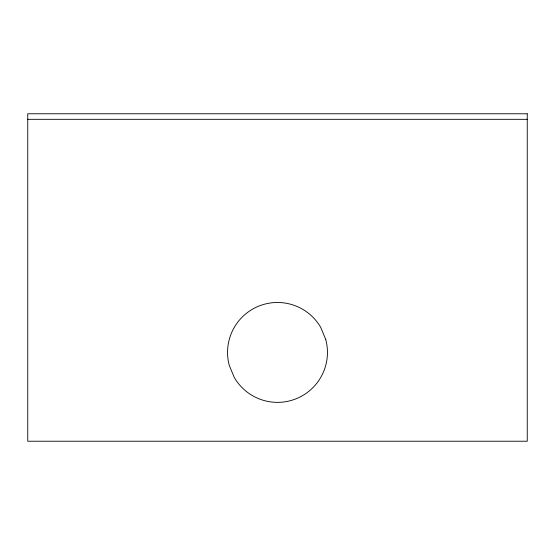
<?xml version="1.0" encoding="UTF-8"?>
<svg xmlns="http://www.w3.org/2000/svg" width="555" height="555" viewBox="0 0 555 555"><rect width="100%" height="100%" fill="white"/><g stroke="black" fill="none" stroke-linecap="round" stroke-linejoin="round"><path stroke-width="0.83" d="M27.75 119.325L527.25 119.325M527.25 113.775L27.75 113.775L27.75 441.225L527.25 441.225L527.25 113.775M325.75 339.5L320.755 327.45A49.95 49.95 0 0 0 229.25 365.35L234.245 377.4A49.95 49.95 0 0 0 325.75 339.5"/></g></svg>
